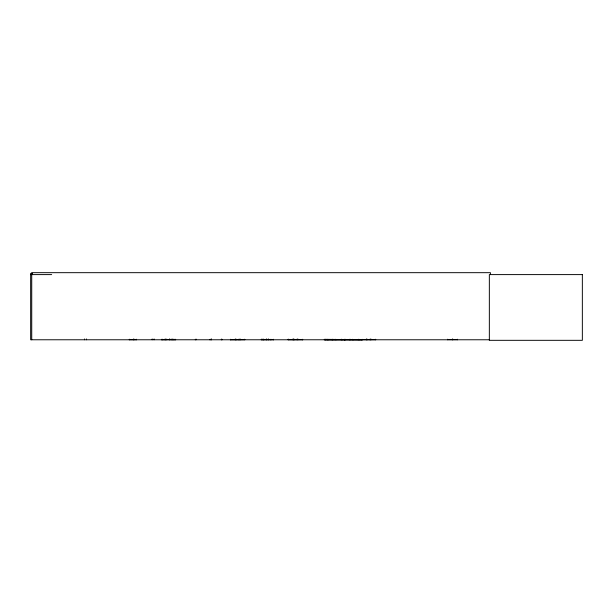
<?xml version="1.0" encoding="UTF-8"?>
<svg xmlns="http://www.w3.org/2000/svg" width="613" height="613" viewBox="0 0 613 613"><rect width="100%" height="100%" fill="white"/><g stroke="black" fill="none" stroke-linecap="round" stroke-linejoin="round"><path stroke-width="0.92" d="M298.002 339.702L297.933 339.089M261.261 339.771L273.39 339.686M261.376 339.686L261.391 339.227M270.816 339.771L270.938 339.273L270.954 339.771M195.271 339.717L195.47 339.273L195.532 339.771M296.807 339.686L296.861 339.227M230.427 339.771L244.901 339.717M161.571 339.771L166.169 339.702M209.761 339.748L210.175 339.702M375.784 339.702L324.223 339.755L324.499 339.334L362.498 339.717L324.744 339.763L324.499 339.334M325.511 339.748L325.227 339.334L324.936 339.732L325.265 339.533M335.947 339.533L336.116 339.748M341.418 339.748L341.793 339.334L342.169 339.717L341.763 339.533M341.87 339.334L341.908 339.533M344.376 339.748L344.835 339.334L345.862 339.717L345.563 339.334L345.035 339.748M344.904 339.334L344.56 339.755L345.127 339.717M361.509 339.533L361.77 339.717M362.199 339.334L361.999 339.748M230.68 339.702L230.718 339.273L230.764 339.771M129.174 339.702L136.446 339.702M327.503 339.533L327.832 339.717L327.534 339.334L327.334 339.748M331.947 339.748L332.146 339.334L332.392 339.763M344.414 339.763L344.169 339.334L343.878 339.732L344.207 339.533M353.249 339.533L353.456 339.763M161.947 339.702L162.008 339.273M32.566 273.367L30.65 273.367L30.65 339.771L489.465 339.771M30.65 274.601L51.676 274.601M166.851 339.771L166.851 339.227L166.897 339.633L175.693 339.748M302.776 339.717L288.141 339.748L288.148 339.227M447.643 339.633L457.505 339.633M263.161 339.273L263.291 339.702M342.567 339.533L342.736 339.748M328.3 339.533L328.468 339.748M173.962 339.702L173.916 339.273M244.633 339.686L244.579 339.227M302.546 339.702L302.508 339.273L302.47 339.771M490.423 274.601L490.423 272.678L31.73 272.678L31.73 339.771M457.505 339.227L457.505 339.771M452.746 339.089L452.746 339.771M452.402 339.089L452.402 339.771M447.643 339.227L447.643 339.771M375.493 339.227L375.493 339.771M370.957 339.089L370.957 339.771M370.681 339.089L370.681 339.771M369.884 339.227L369.884 339.771M367.394 339.227L367.394 339.771M366.597 339.089L366.597 339.771M366.313 339.089L366.313 339.771M297.65 339.089L297.65 339.771M294.363 339.227L294.363 339.771M293.573 339.089L293.573 339.771M293.244 339.089L293.252 339.771M292.899 339.089L292.914 339.771M288.754 339.227L288.754 339.771M273.505 339.771L273.39 339.273L273.367 339.771M268.486 339.089L268.486 339.771M268.157 339.089L268.157 339.771M266.609 339.089L266.609 339.771M266.28 339.089L266.28 339.771M263.812 339.227L263.812 339.771M263.092 339.227L263.153 339.771M262.027 339.089L262.035 339.771M240.127 339.089L240.127 339.771M239.859 339.089L239.859 339.771M238.603 339.227L238.603 339.771M236.741 339.227L236.741 339.771M235.484 339.089L235.484 339.771M235.208 339.089L235.208 339.771M221.362 339.089L221.362 339.771M211.439 339.089L211.439 339.771M211.439 339.089L211.439 339.771M210.313 339.227L210.374 339.771M196.068 339.089L196.068 339.771M175.203 339.227L175.203 339.771M173.862 339.227L173.862 339.771M172.169 339.089L172.169 339.771M172.023 339.089L172.023 339.771M170.973 339.227L170.973 339.771M169.709 339.089L169.709 339.771M169.464 339.089L169.464 339.771M166.299 339.227L166.299 339.771M165.242 339.089L165.242 339.771M165.096 339.089L165.096 339.771M162.07 339.227L162.07 339.771M154.085 338.951L154.085 339.771M152.17 338.951L152.17 339.771M136.546 339.227L136.546 339.771M133.925 339.089L133.925 339.771M133.68 339.089L133.68 339.771M129.527 339.227L129.527 339.771M86.448 338.951L86.448 339.771M84.533 338.951L84.533 339.771M332.874 339.334C331.932 339.863 333.824 339.832 332.874 339.334M335.181 339.334C334.238 339.863 336.131 339.832 335.181 339.334M341.135 339.334C340.154 339.947 342.376 339.709 341.135 339.334M349.441 339.334C348.498 339.863 350.398 339.832 349.441 339.334M350.176 339.334C349.226 339.863 351.126 339.832 350.176 339.334M352.475 339.334C351.533 339.863 353.433 339.832 352.475 339.334M358.436 339.334L358.161 339.755L359.164 339.334L359.463 339.717L358.436 339.334M582.35 274.601L489.343 274.601L489.343 340.322L582.35 340.322L582.35 274.601M221.929 339.771L221.929 339.227L221.898 339.771"/></g></svg>
